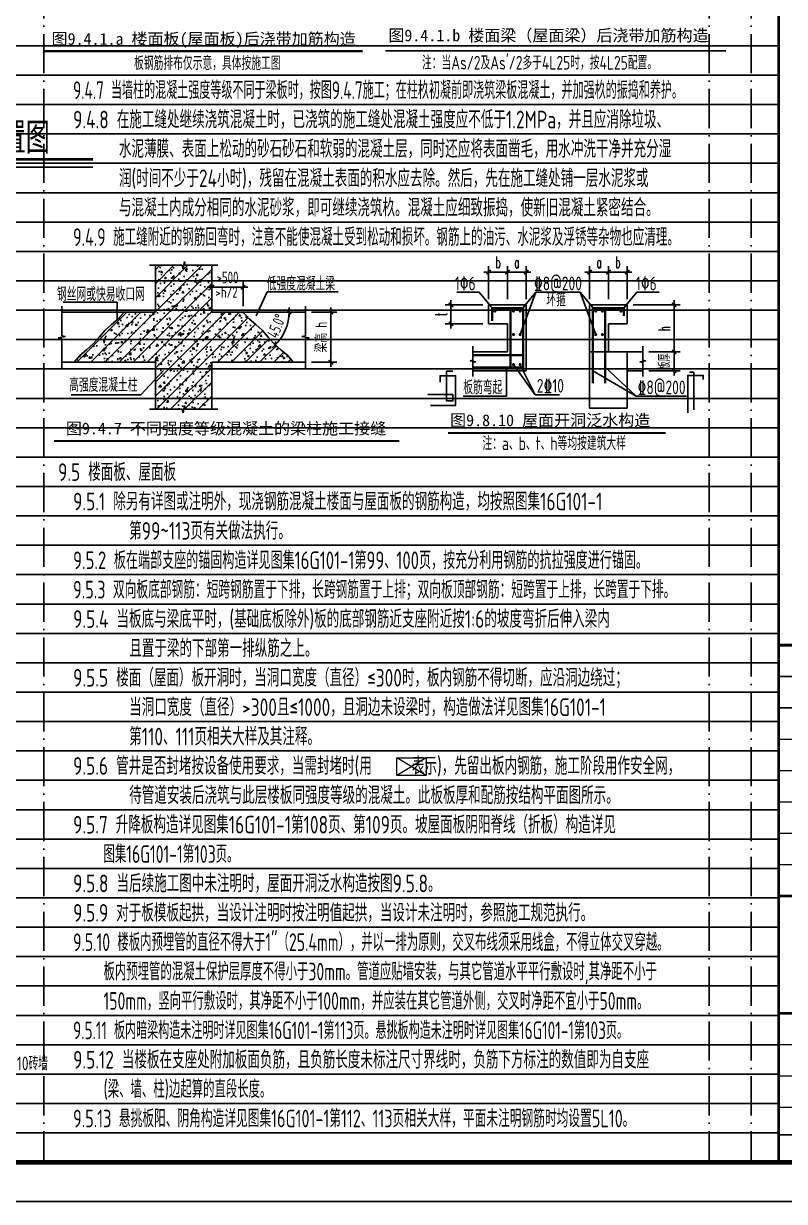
# Model space of a CAD drawing. Extents: x -1058961 to 23600, y -449123 to 2751847.
# Drawn here: x -685090 to -665654, y -12320 to 17748 of the extents above; entities that cross this region are included whole.
import ezdxf
from ezdxf.enums import TextEntityAlignment as Align

# ---------------------------------------------------------------- set-up
doc = ezdxf.new("R2010")
doc.units = 0
doc.header["$LTSCALE"] = 1000
for name, pattern in [('D1', [14, 10, -2, 0, -2]), ('D3轴线点划线', [18.5, 12, -3, 0.5, -3]), ('H3普通虚线', [4.2, 3, -1.2])]:
    doc.linetypes.add(name, pattern=pattern)
doc.layers.get('0').update_dxf_attribs({"linetype": 'CONTINUOUS'})
doc.layers.get('DEFPOINTS').update_dxf_attribs({"linetype": 'CONTINUOUS'})
for name, color, linetype in [('C-SHET-TTLB', 11, 'CONTINUOUS'), ('C-THCK', 210, 'CONTINUOUS'), ('S-DETL-AXIS', 8, 'D3轴线点划线'), ('S-DETL-DIM', 151, 'CONTINUOUS'), ('S-DETL-HATCH', 253, 'CONTINUOUS'), ('S-DETL-LINE1', 2, 'CONTINUOUS'), ('S-DETL-RBAR', 1, 'CONTINUOUS'), ('S-DETL-TEXT', 7, 'CONTINUOUS'), ('S-S说明文字', 7, 'CONTINUOUS'), ('水平筋标注', 7, 'CONTINUOUS')]:
    doc.layers.add(name, color=color, linetype=linetype)
doc.layers.add('S-1-TEXT', color=7, linetype='CONTINUOUS', lineweight=18)
doc.layers.add('图框', color=9, linetype='CONTINUOUS', lineweight=18)
doc.styles.add('HZ2', font='romans.shx', dxfattribs={"width": 0.5, "bigfont": 'hztxt.shx'})
doc.styles.add('TS', font='tssdeng.shx', dxfattribs={"width": 0.7, "bigfont": 'tssdchn.shx'})
doc.styles.add('TSSD_REIN', font='tssdeng.shx', dxfattribs={"width": 0.7, "height": 300, "bigfont": 'tssdchn.shx'})
doc.styles.add('黑体', font='simhei.ttf')
doc.dimstyles.new('DIM25', dxfattribs={"dimtxt": 300, "dimasz": 0.8, "dimexe": 150, "dimexo": 150, "dimgap": 100, "dimtad": 1, "dimdec": 0, "dimlfac": 0.25, "dimrnd": 1, "dimzin": 0, "dimdsep": 46, "dimtxsty": 'TS', "dimblk": '_DIMX', "dimcen": 0, "dimclrd": 256, "dimclre": 256, "dimclrt": 43, "dimadec": 1, "dimazin": 0, "dimtfac": 1, "dimtdec": 0, "dimtix": 1, "dimtmove": 2, "dimatfit": 3, "dimldrblk": 'ARCHTICK', "dimfxl": 0, "dimtolj": 1, "dimtzin": 1, "dimarcsym": 0})

# ---------------------------------------------------------------- blocks, each defined once
blk = doc.blocks.new('_DIMX')
blk.add_line((-150, 0), (150, 0))
at = {"const_width": 50}
blk.add_lwpolyline([(-70, -70), (70, 70)], dxfattribs=at)
blk = doc.blocks.new('*D729')
at = {"layer": 'DEFPOINTS', "color": 0}
for p in [(-680280, 11017), (-680280, 10383), (-679480, 10383)]:
    blk.add_point(p, dxfattribs=at)
at = {"layer": 'S-DETL-DIM', "lineweight": -2}
for p, q in [((-680280, 10533), (-680280, 11167)), ((-679480, 10533), (-679480, 11167)), ((-679480, 11017), (-680279, 11017))]:
    blk.add_line(p, q, dxfattribs=at)
at = {"layer": 'S-DETL-DIM', "lineweight": -2, "xscale": 0.8, "yscale": 0.8, "zscale": 0.8, "rotation": 180}
blk.add_blockref('_DIMX', (-680280, 11017), dxfattribs=at)
at = {"layer": 'S-DETL-DIM', "lineweight": -2, "xscale": 0.8, "yscale": 0.8, "zscale": 0.8}
blk.add_blockref('_DIMX', (-679480, 11017), dxfattribs=at)
at = {"layer": 'S-DETL-DIM', "color": 43, "insert": (-679880, 11267), "char_height": 300, "attachment_point": 5, "style": 'TS'}
blk.add_mtext('\\A1;>500', dxfattribs=at)
blk = doc.blocks.new('_ArchTick')
at = {"color": 0, "linetype": 'ByBlock', "const_width": 0.15}
blk.add_lwpolyline([(-0.5, -0.5), (0.5, 0.5)], dxfattribs=at)
blk = doc.blocks.new('*D730')
at = {"layer": 'DEFPOINTS', "color": 0}
for p in [(-677884, 10383), (-677884, 9103), (-677239, 9103)]:
    blk.add_point(p, dxfattribs=at)
at = {"layer": 'S-DETL-DIM', "lineweight": -2}
for p, q in [((-677734, 10383), (-677089, 10383)), ((-677239, 10383), (-677239, 9104)), ((-677734, 9103), (-677089, 9103))]:
    blk.add_line(p, q, dxfattribs=at)
at = {"layer": 'S-DETL-DIM', "lineweight": -2, "xscale": 0.8, "yscale": 0.8, "zscale": 0.8}
for p, rotation in [((-677239, 10383), 90), ((-677239, 9103), 270)]:
    blk.add_blockref('_DIMX', p, dxfattribs=dict(at, rotation=rotation))
at = {"layer": 'S-DETL-DIM', "color": 43, "insert": (-677489, 9743), "char_height": 300, "attachment_point": 5, "rotation": 90, "style": 'TS'}
blk.add_mtext('\\A1;梁高 h', dxfattribs=at)
blk = doc.blocks.new('*D731')
at = {"layer": 'DEFPOINTS', "color": 0}
for p in [(-680280, 10383), (-679480, 10383), (-677884, 10383), (-678466, 9798), (-678200, 9103)]:
    blk.add_point(p, dxfattribs=at)
at = {"layer": 'S-DETL-DIM', "lineweight": -2}
blk.add_arc((-679480, 10383), 1171, 315.0392, 359.9608, dxfattribs=at)
at = {"layer": 'S-DETL-DIM', "lineweight": -2, "xscale": 0.8, "yscale": 0.8, "zscale": 0.8}
for p, rotation in [((-678309, 10383), 89.98042243834753), ((-678652, 9556), 225.0195775616518)]:
    blk.add_blockref('_DIMX', p, dxfattribs=dict(at, rotation=rotation))
at = {"layer": 'S-DETL-DIM', "color": 43, "insert": (-678629, 10031), "char_height": 300, "attachment_point": 5, "rotation": 67.5, "style": 'TS'}
blk.add_mtext('\\A1;45.0°', dxfattribs=at)
blk = doc.blocks.new('*D714')
at = {"layer": 'DEFPOINTS', "color": 0}
for p in [(2707629, 618930), (2707149, 618091), (2707629, 618091)]:
    blk.add_point(p, dxfattribs=at)
at = {"layer": 'S-DETL-DIM', "lineweight": -2}
for p, q in [((2707149, 618241), (2707149, 619080)), ((2707150, 618930), (2707628, 618930)), ((2707629, 618241), (2707629, 619080))]:
    blk.add_line(p, q, dxfattribs=at)
at = {"layer": 'S-DETL-DIM', "lineweight": -2, "xscale": 0.8, "yscale": 0.8, "zscale": 0.8, "rotation": 180}
blk.add_blockref('_DIMX', (2707149, 618930), dxfattribs=at)
at = {"layer": 'S-DETL-DIM', "lineweight": -2, "xscale": 0.8, "yscale": 0.8, "zscale": 0.8}
blk.add_blockref('_DIMX', (2707629, 618930), dxfattribs=at)
at = {"layer": 'S-DETL-DIM', "color": 43, "insert": (2707389, 619180), "char_height": 300, "attachment_point": 5, "style": 'HZ2'}
blk.add_mtext('\\A1;a', dxfattribs=at)
blk = doc.blocks.new('*D715')
at = {"layer": 'DEFPOINTS', "color": 0}
for p in [(2710209, 618091), (2710609, 616891), (2711407, 616891)]:
    blk.add_point(p, dxfattribs=at)
at = {"layer": 'S-DETL-DIM', "lineweight": -2}
for p, q in [((2710359, 618091), (2711557, 618091)), ((2711407, 618090), (2711407, 616892)), ((2710759, 616891), (2711557, 616891))]:
    blk.add_line(p, q, dxfattribs=at)
at = {"layer": 'S-DETL-DIM', "lineweight": -2, "xscale": 0.8, "yscale": 0.8, "zscale": 0.8}
for p, rotation in [((2711407, 618091), 90), ((2711407, 616891), 270)]:
    blk.add_blockref('_DIMX', p, dxfattribs=dict(at, rotation=rotation))
at = {"layer": 'S-DETL-DIM', "color": 43, "insert": (2711157, 617491), "char_height": 300, "attachment_point": 5, "rotation": 90, "style": 'HZ2'}
blk.add_mtext('\\A1;h', dxfattribs=at)
blk = doc.blocks.new('*D716')
at = {"layer": 'DEFPOINTS', "color": 0}
for p in [(2710609, 616891), (2710609, 616411), (2711407, 616411)]:
    blk.add_point(p, dxfattribs=at)
at = {"layer": 'S-DETL-DIM', "lineweight": -2}
for p, q in [((2710759, 616891), (2711557, 616891)), ((2711407, 616890), (2711407, 616412)), ((2710759, 616411), (2711557, 616411))]:
    blk.add_line(p, q, dxfattribs=at)
at = {"layer": 'S-DETL-DIM', "lineweight": -2, "xscale": 0.8, "yscale": 0.8, "zscale": 0.8}
for p, rotation in [((2711407, 616891), 90), ((2711407, 616411), 270)]:
    blk.add_blockref('_DIMX', p, dxfattribs=dict(at, rotation=rotation))
at = {"layer": 'S-DETL-DIM', "color": 43, "insert": (2711157, 616651), "char_height": 300, "attachment_point": 5, "rotation": 90, "style": 'HZ2'}
blk.add_mtext('\\A1;板厚', dxfattribs=at)
blk = doc.blocks.new('*D717')
at = {"layer": 'DEFPOINTS', "color": 0}
for p in [(2706669, 618091), (2705707, 617611), (2706669, 617611)]:
    blk.add_point(p, dxfattribs=at)
at = {"layer": 'S-DETL-DIM', "lineweight": -2}
for p, q in [((2706519, 618091), (2705557, 618091)), ((2705707, 618090), (2705707, 617612)), ((2706519, 617611), (2705557, 617611))]:
    blk.add_line(p, q, dxfattribs=at)
at = {"layer": 'S-DETL-DIM', "lineweight": -2, "xscale": 0.8, "yscale": 0.8, "zscale": 0.8}
for p, rotation in [((2705707, 618091), 90), ((2705707, 617611), 270)]:
    blk.add_blockref('_DIMX', p, dxfattribs=dict(at, rotation=rotation))
at = {"layer": 'S-DETL-DIM', "color": 43, "insert": (2705457, 617851), "char_height": 300, "attachment_point": 5, "rotation": 90, "style": 'HZ2'}
blk.add_mtext('\\A1;t', dxfattribs=at)
blk = doc.blocks.new('*D718')
at = {"layer": 'DEFPOINTS', "color": 0}
for p in [(2706669, 618930), (2706669, 618091), (2707149, 618091)]:
    blk.add_point(p, dxfattribs=at)
at = {"layer": 'S-DETL-DIM', "lineweight": -2}
for p, q in [((2706669, 618241), (2706669, 619080)), ((2707148, 618930), (2706670, 618930)), ((2707149, 618241), (2707149, 619080))]:
    blk.add_line(p, q, dxfattribs=at)
at = {"layer": 'S-DETL-DIM', "lineweight": -2, "xscale": 0.8, "yscale": 0.8, "zscale": 0.8, "rotation": 180}
blk.add_blockref('_DIMX', (2706669, 618930), dxfattribs=at)
at = {"layer": 'S-DETL-DIM', "lineweight": -2, "xscale": 0.8, "yscale": 0.8, "zscale": 0.8}
blk.add_blockref('_DIMX', (2707149, 618930), dxfattribs=at)
at = {"layer": 'S-DETL-DIM', "color": 43, "insert": (2706909, 619180), "char_height": 300, "attachment_point": 5, "style": 'HZ2'}
blk.add_mtext('\\A1;b', dxfattribs=at)
blk = doc.blocks.new('*D719')
at = {"layer": 'DEFPOINTS', "color": 0}
for p in [(2709249, 618930), (2709249, 618091), (2709729, 618091)]:
    blk.add_point(p, dxfattribs=at)
at = {"layer": 'S-DETL-DIM', "lineweight": -2}
for p, q in [((2709249, 618241), (2709249, 619080)), ((2709728, 618930), (2709250, 618930)), ((2709729, 618241), (2709729, 619080))]:
    blk.add_line(p, q, dxfattribs=at)
at = {"layer": 'S-DETL-DIM', "lineweight": -2, "xscale": 0.8, "yscale": 0.8, "zscale": 0.8, "rotation": 180}
blk.add_blockref('_DIMX', (2709249, 618930), dxfattribs=at)
at = {"layer": 'S-DETL-DIM', "lineweight": -2, "xscale": 0.8, "yscale": 0.8, "zscale": 0.8}
blk.add_blockref('_DIMX', (2709729, 618930), dxfattribs=at)
at = {"layer": 'S-DETL-DIM', "color": 43, "insert": (2709489, 619180), "char_height": 300, "attachment_point": 5, "style": 'HZ2'}
blk.add_mtext('\\A1;a', dxfattribs=at)
blk = doc.blocks.new('*D720')
at = {"layer": 'DEFPOINTS', "color": 0}
for p in [(2710209, 618930), (2709729, 618091), (2710209, 618091)]:
    blk.add_point(p, dxfattribs=at)
at = {"layer": 'S-DETL-DIM', "lineweight": -2}
for p, q in [((2709729, 618241), (2709729, 619080)), ((2709730, 618930), (2710208, 618930)), ((2710209, 618241), (2710209, 619080))]:
    blk.add_line(p, q, dxfattribs=at)
at = {"layer": 'S-DETL-DIM', "lineweight": -2, "xscale": 0.8, "yscale": 0.8, "zscale": 0.8, "rotation": 180}
blk.add_blockref('_DIMX', (2709729, 618930), dxfattribs=at)
at = {"layer": 'S-DETL-DIM', "lineweight": -2, "xscale": 0.8, "yscale": 0.8, "zscale": 0.8}
blk.add_blockref('_DIMX', (2710209, 618930), dxfattribs=at)
at = {"layer": 'S-DETL-DIM', "color": 43, "insert": (2709969, 619180), "char_height": 300, "attachment_point": 5, "style": 'HZ2'}
blk.add_mtext('\\A1;b', dxfattribs=at)
blk = doc.blocks.new('20210804.19142487')
at = {"layer": '图框'}
for points, const_width in [([(25, 0), (25, 57400)], 70), ([(7025, 13200), (25, 13200)], 70), ([(25, 13200), (7025, 13200)], 70), ([(25, 12400), (7025, 12400)], 35), ([(25, 11600), (7025, 11600)], 35), ([(25, 10800), (7025, 10800)], 35), ([(25, 10000), (7025, 10000)], 35), ([(25, 9200), (7025, 9200)], 35), ([(25, 8400), (7025, 8400)], 35), ([(25, 7600), (7025, 7600)], 35), ([(25, 6800), (7025, 6800)], 70), ([(25, 3800), (7025, 3800)], 70), ([(25, 3000), (7025, 3000)], 35), ([(25, 2200), (7025, 2200)], 35), ([(25, 1400), (7025, 1400)], 35), ([(25, 1400), (6525, 1400)], 35), ([(25, 700), (4175, 700)], 35)]:
    blk.add_lwpolyline(points, dxfattribs=dict(at, const_width=const_width))
blk = doc.blocks.new('2014111522190556')
at = {"layer": 'S-DETL-RBAR'}
for points in [[(2706872.3, 617936.1, 1), (2706787.9, 617936.1, 1)], [(2707345.7, 617936.1, 1), (2707261.3, 617936.1, 1)], [(2707432.1, 617936.1, -1), (2707516.4, 617936.1, -1)], [(2709445.7, 617936.1, 1), (2709361.3, 617936.1, 1)], [(2709532.1, 617936.1, -1), (2709616.4, 617936.1, -1)], [(2710005.4, 617936.1, -1), (2710089.8, 617936.1, -1)], [(2707345.7, 617336.1, 1), (2707261.3, 617336.1, 1)], [(2707432.1, 617336.1, -1), (2707516.4, 617336.1, -1)], [(2709445.7, 617336.1, 1), (2709361.3, 617336.1, 1)], [(2709532.1, 617336.1, -1), (2709616.4, 617336.1, -1)], [(2707345.7, 616568.1, 1), (2707261.3, 616568.1, 1)], [(2707432.1, 616568.1, -1), (2707516.4, 616568.1, -1)]]:
    blk.add_hatch(color=1, dxfattribs=at).paths.add_polyline_path(points)
at = {"layer": 'S-DETL-AXIS', "linetype": 'H3普通虚线'}
for p, q in [((2709728.9, 616890.9), (2709248.9, 616890.9)), ((2710208.9, 616410.9), (2710208.9, 616890.9))]:
    blk.add_line(p, q, dxfattribs=at)
at = {"layer": 'S-DETL-HATCH'}
for points in [[(2706268.9, 617040.9), (2706268.9, 616678.7), (2706198.7, 616663.5), (2706339, 616638.3), (2706268.9, 616625.2), (2706268.9, 616260.9)], [(2710608.9, 617040.9), (2710608.9, 616678.7), (2710679, 616663.5), (2710538.7, 616638.3), (2710608.9, 616625.2), (2710608.9, 616260.9)]]:
    blk.add_lwpolyline(points, dxfattribs=at)
at = {"layer": 'S-DETL-LINE1'}
for p, q in [((2706668.9, 618090.9), (2706668.9, 617610.9)), ((2706668.9, 618090.9), (2707628.9, 618090.9)), ((2707628.9, 618090.9), (2707628.9, 616410.9)), ((2709248.9, 618090.9), (2709248.9, 615455.9)), ((2710208.9, 618090.9), (2709248.9, 618090.9)), ((2710208.9, 618090.9), (2710208.9, 617610.9)), ((2706668.9, 617610.9), (2707148.9, 617610.9)), ((2707148.9, 617610.9), (2707148.9, 616890.9)), ((2709728.9, 617610.9), (2709728.9, 616890.9)), ((2709728.9, 617610.9), (2710208.9, 617610.9)), ((2706268.9, 616890.9), (2707148.9, 616890.9)), ((2710608.9, 616890.9), (2709728.9, 616890.9)), ((2706268.9, 616410.9), (2707628.9, 616410.9)), ((2710608.9, 616410.9), (2710208.9, 616410.9)), ((2710208.9, 616410.9), (2710208.9, 615455.9)), ((2710208.9, 615455.9), (2709248.9, 615455.9))]:
    blk.add_line(p, q, dxfattribs=at)
at = {"layer": 'S-DETL-RBAR', "color": 1, "const_width": 60}
for points in [[(2706268.9, 616490.9), (2707548.9, 616490.9), (2707548.9, 618010.9), (2706755.5, 618010.9), (2706755.5, 617682)], [(2707548.9, 618010.9), (2707228.9, 618010.9), (2707228.9, 616490.9)], [(2709328.9, 616090.9), (2709328.9, 618010.9), (2710122.2, 618010.9), (2710122.2, 617807.2)], [(2709412.7, 618010.9), (2709648.9, 618010.9), (2709648.9, 616090.9)], [(2706268.9, 616810.9), (2707548.9, 616810.9)]]:
    blk.add_lwpolyline(points, dxfattribs=at)
at = {"layer": 'S-DETL-TEXT'}
for p, q in [((2706426.2, 618419.8), (2705853.3, 618419.8)), ((2706823, 617934.6), (2706426.2, 618419.8)), ((2707871.5, 618419.8), (2707474.2, 617335.2)), ((2707474.8, 617934.6), (2707871.5, 618419.8)), ((2707871.5, 618419.8), (2709006.2, 618419.8)), ((2709403, 617934.6), (2709006.2, 618419.8)), ((2709006.2, 618419.8), (2709403.6, 617335.2)), ((2710054.8, 617934.6), (2710451.5, 618419.8)), ((2710451.5, 618419.8), (2711024.4, 618419.8)), ((2707124.5, 615759.5), (2707124.5, 616490.9)), ((2707859.2, 615800.5), (2707301.2, 616567.7)), ((2707473.3, 616565.8), (2707859.2, 615800.5)), ((2710432.9, 615759.5), (2709328.9, 616407.6)), ((2709648.9, 616505.2), (2710432.9, 615759.5)), ((2708481.6, 615800.5), (2707859.2, 615800.5)), ((2707124.5, 615759.5), (2706018.5, 615759.5)), ((2711719.2, 615759.5), (2710432.9, 615759.5))]:
    blk.add_line(p, q, dxfattribs=at)
for points in [[(2705114.8, 615801.9), (2705754.8, 615801.9), (2705754.8, 615641.9), (2705594.8, 615641.9), (2705594.8, 616401.9), (2705754.8, 616401.9)], [(2705186.3, 615525), (2705826.3, 615525), (2705826.3, 616285), (2705429.7, 616285), (2705429.7, 616120.5)], [(2711753.8, 615334.1), (2711753.8, 616294.1), (2712150.5, 616294.1), (2712150.5, 616192.3)], [(2711795.7, 616373), (2711913.8, 616373), (2711913.8, 615413)]]:
    blk.add_lwpolyline(points, dxfattribs=at)
at = {"layer": 'S-DETL-TEXT', "const_width": 50}
blk.add_lwpolyline([(2705630.8, 614826.5), (2711188.4, 614826.5)], dxfattribs=at)
at = {"layer": 'S-DETL-TEXT', "style": 'TS', "width": 0.75}
for s, p in [('1\x826', (2705805.9, 618464.9)), ('\x848@200', (2707826.7, 618464.9)), ('1\x826', (2710430.2, 618464.9)), ('环箍', (2708141.4, 618058)), ('板筋弯起', (2706019.5, 615812.4)), ('2\x8410', (2707899.9, 615853.4)), ('\x848@200', (2710473.6, 615812.4)), ('注：a、b、t、h等均按建筑大样', (2706510.2, 614384.6))]:
    blk.add_text(s, height=350, dxfattribs=at).set_placement(p)
at = {"layer": 'S-DETL-TEXT', "style": '黑体'}
blk.add_text('图9.8.10 屋面开洞泛水构造', height=300, dxfattribs=at).set_placement((2705685, 614997.6))
at = {"layer": 'S-DETL-DIM'}
for base, p1, p2, angle, text, picture, middle in [((2706668.9, 618929.9), (2707148.9, 618090.9), (2706668.9, 618090.9), 180, 'b', '*D718', (2706908.9, 619179.9)), ((2709248.9, 618929.9), (2709728.9, 618090.9), (2709248.9, 618090.9), 180, 'a', '*D719', (2709488.9, 619179.9)), ((2705706.8, 617610.9), (2706668.9, 618090.9), (2706668.9, 617610.9), 270, 't', '*D717', (2705456.8, 617850.9)), ((2711407.3, 616890.9), (2710208.9, 618090.9), (2710608.9, 616890.9), 90, 'h', '*D715', (2711157.3, 617490.9)), ((2711407.3, 616410.9), (2710608.9, 616890.9), (2710608.9, 616410.9), 90, '板厚', '*D716', (2711157.3, 616650.9))]:
    dim = blk.add_linear_dim(base=base, p1=p1, p2=p2, angle=angle, text=text, dimstyle='DIM25', dxfattribs=at)
    dim.commit()
    dim.dimension.update_dxf_attribs({"geometry": picture, "text_midpoint": middle})
for base, p1, p2, text, picture, middle in [((2707628.9, 618929.9), (2707148.9, 618090.9), (2707628.9, 618090.9), 'a', '*D714', (2707388.9, 619179.9)), ((2710208.9, 618929.9), (2709728.9, 618090.9), (2710208.9, 618090.9), 'b', '*D720', (2709968.9, 619179.9))]:
    dim = blk.add_linear_dim(base=base, p1=p1, p2=p2, text=text, dimstyle='DIM25', dxfattribs=at)
    dim.commit()
    dim.dimension.update_dxf_attribs({"geometry": picture, "text_midpoint": middle})

msp = doc.modelspace()

# ---------------------------------------------------------------- hatches: boundary and pattern name
at = {"layer": 'S-DETL-HATCH'}
h = msp.add_hatch(dxfattribs=at)
h.set_pattern_fill('ANSI31', color=256, scale=80, style=0)
h.set_pattern_definition([(45, (-1549814.88, -182747.2), (-179.60512, 179.60512), [])])
h.paths.add_polyline_path([(-682532.29, 10389.19), (-683812.29, 9109.19), (-681732.29, 9109.19), (-681732.29, 7909.19), (-681049.4, 7909.19), (-681029.07, 7815.63), (-680995.51, 8002.76), (-680977.97, 7909.19), (-680292.29, 7909.19), (-680292.29, 9109.19), (-678212.29, 9109.19), (-679492.29, 10389.19), (-680292.29, 10389.19), (-680292.29, 11589.19), (-680977.97, 11589.19), (-680995.51, 11682.76), (-681029.07, 11495.63), (-681049.4, 11589.19), (-681732.29, 11589.19), (-681732.29, 10389.19)])
h = msp.add_hatch(dxfattribs=at)
h.set_pattern_fill('AR-CONC', color=256, scale=2.5, style=0)
h.set_pattern_definition([(50, (-2321096.35, -108326.14), (455.46167, -39.84771), [47.625, -523.875]), (355, (-2321096.35, -108326.14), (-88.10706, 477.64161), [38.1, -419.1]), (100.451, (-2321058.4, -108329.46), (367.35625, 437.79172), [40.475, -445.225]), (46.1842, (-2321096.35, -108199.14), (677.6976, -105.10582), [71.4375, -785.8125]), (96.6356, (-2321039.9, -108207.9), (593.51059, 618.5639), [60.7125, -667.8375]), (351.184, (-2321096.35, -108199.14), (593.5115, 618.5628), [57.15, -628.65]), (21, (-2321032.85, -108230.9), (379.0372, -255.6638), [47.625, -523.875]), (326, (-2321032.85, -108230.9), (154.50507, 460.46992), [38.1, -419.1]), (71.4514, (-2321001.26, -108252.2), (533.54123, 204.80714), [40.475, -445.225]), (37.5, (-2321096.35, -108326.14), (7.721508, 211.387597), [0, -414.02, 0, -425.45, 0, -420.6875]), (7.5, (-2321096.35, -108326.14), (167.049156, 250.451437), [0, -242.57, 0, -404.495, 0, -160.3375]), (327.5, (-2321237.95, -108326.14), (338.976488, -14.32186), [0, -158.75, 0, -495.3, 0, -657.225]), (317.5, (-2321301.45, -108326.14), (370.322953, 63.56623), [0, -206.375, 0, -328.93, 0, -466.725])])
h.paths.add_polyline_path([(-682519.52, 10383.47), (-683799.52, 9103.47), (-681719.52, 9103.47), (-681719.52, 7903.47), (-681036.63, 7903.47), (-681016.3, 7809.91), (-680982.74, 7997.04), (-680965.21, 7903.47), (-680279.52, 7903.47), (-680279.52, 9103.47), (-678199.52, 9103.47), (-679479.52, 10383.47), (-680279.52, 10383.47), (-680279.52, 11583.47), (-680965.21, 11583.47), (-680982.74, 11677.04), (-681016.3, 11489.91), (-681036.63, 11583.47), (-681719.52, 11583.47), (-681719.52, 10383.47)])

# ---------------------------------------------------------------- linework, layer by layer
at = {"layer": 'C-SHET-TTLB'}
msp.add_lwpolyline([(-657802.31, 47080.13), (-657802.31, -12319.87), (-741902.31, -12319.87), (-741902.31, 47080.13)], close=True, dxfattribs=at)
at = {"layer": 'C-SHET-TTLB', "const_width": 120}
msp.add_lwpolyline([(-740062.31, 46080.13), (-658802.31, 46080.13), (-658802.31, -11319.87), (-740062.31, -11319.87)], close=True, dxfattribs=at)
at = {"layer": 'DEFPOINTS', "color": 252, "linetype": 'D1', "ltscale": 0.1}
for p, q in [((-684574.31, 42680.13), (-684574.31, -11319.87)), ((-667574.31, 42680.13), (-667574.31, -11319.87)), ((-666502.31, 42680.13), (-666502.31, -11319.87))]:
    msp.add_line(p, q, dxfattribs=at)
at = {"layer": 'DEFPOINTS', "color": 252}
for p, q in [((-740062.31, 17180.13), (-665802.31, 17180.13)), ((-740062.31, 16430.13), (-665802.31, 16430.13)), ((-740062.31, 15680.13), (-665802.31, 15680.13)), ((-740062.31, 14930.13), (-665802.31, 14930.13)), ((-740062.31, 14180.13), (-665802.31, 14180.13)), ((-740062.31, 13430.13), (-665802.31, 13430.13)), ((-740062.31, 12680.13), (-665802.31, 12680.13)), ((-740062.31, 11930.13), (-665802.31, 11930.13)), ((-740062.31, 11180.13), (-665802.31, 11180.13)), ((-740062.31, 10430.13), (-665802.31, 10430.13)), ((-740062.31, 9680.13), (-665802.31, 9680.13)), ((-740062.31, 8930.13), (-665802.31, 8930.13)), ((-740062.31, 8180.13), (-665802.31, 8180.13)), ((-740062.31, 7430.13), (-665802.31, 7430.13)), ((-740062.31, 6680.13), (-665802.31, 6680.13)), ((-740062.31, 5930.13), (-665802.31, 5930.13)), ((-740062.31, 5180.13), (-665802.31, 5180.13)), ((-740062.31, 4430.13), (-665802.31, 4430.13)), ((-740062.31, 3680.13), (-665802.31, 3680.13)), ((-740062.31, 2930.13), (-665802.31, 2930.13)), ((-740062.31, 2180.13), (-665802.31, 2180.13)), ((-740062.31, 1430.13), (-665802.31, 1430.13)), ((-740062.31, 680.13), (-665802.31, 680.13)), ((-740062.31, -69.87), (-665802.31, -69.87)), ((-740062.31, -819.87), (-665802.31, -819.87)), ((-740062.31, -1569.87), (-665802.31, -1569.87)), ((-740062.31, -2319.87), (-665802.31, -2319.87)), ((-740062.31, -3069.87), (-665802.31, -3069.87)), ((-740062.31, -3819.87), (-665802.31, -3819.87)), ((-740062.31, -4569.87), (-665802.31, -4569.87)), ((-740062.31, -5319.87), (-665802.31, -5319.87)), ((-740062.31, -6069.87), (-665802.31, -6069.87)), ((-740062.31, -6819.87), (-665802.31, -6819.87)), ((-740062.31, -7569.87), (-665802.31, -7569.87)), ((-740062.31, -8319.87), (-665802.31, -8319.87)), ((-740062.31, -9069.87), (-665802.31, -9069.87)), ((-740062.31, -9819.87), (-665802.31, -9819.87)), ((-740062.31, -10569.87), (-665802.31, -10569.87))]:
    msp.add_line(p, q, dxfattribs=at)
at = {"layer": 'S-1-TEXT'}
for p, q in [((-674806.54, -992.1), (-675556.54, -1444.74)), ((-674806.54, -1444.74), (-675556.54, -992.1))]:
    msp.add_line(p, q, dxfattribs=at)
msp.add_lwpolyline([(-675556.54, -1444.74), (-675556.54, -992.1), (-674806.54, -992.1), (-674806.54, -1444.74)], close=True, dxfattribs=at)
at = {"layer": 'S-DETL-DIM'}
for p, q in [((-681869.52, 11583.47), (-681036.63, 11583.47)), ((-681036.63, 11583.47), (-681016.3, 11489.91)), ((-681016.3, 11489.91), (-680982.74, 11677.04)), ((-680982.74, 11677.04), (-680965.21, 11583.47)), ((-680965.21, 11583.47), (-680129.52, 11583.47)), ((-684114.78, 10533.47), (-684114.78, 9780.58)), ((-677884.26, 10533.47), (-677884.26, 9780.58)), ((-684021.21, 9760.26), (-684208.35, 9726.69)), ((-684208.35, 9726.69), (-684114.78, 9709.16)), ((-684114.78, 9780.58), (-684021.21, 9760.26)), ((-684114.78, 9709.16), (-684114.78, 8953.47)), ((-677884.26, 9780.58), (-677977.83, 9760.26)), ((-677977.83, 9760.26), (-677790.69, 9726.69)), ((-677790.69, 9726.69), (-677884.26, 9709.16)), ((-677884.26, 9709.16), (-677884.26, 8953.47)), ((-681869.52, 7903.47), (-681036.63, 7903.47)), ((-681036.63, 7903.47), (-681016.3, 7809.91)), ((-681016.3, 7809.91), (-680982.74, 7997.04)), ((-680982.74, 7997.04), (-680965.21, 7903.47)), ((-680965.21, 7903.47), (-680129.52, 7903.47))]:
    msp.add_line(p, q, dxfattribs=at)
at = {"layer": 'S-DETL-LINE1'}
for p, q in [((-681719.52, 11583.47), (-681719.52, 10383.47)), ((-680279.52, 11583.47), (-680279.52, 10383.47)), ((-684114.78, 10383.47), (-681719.52, 10383.47)), ((-680279.52, 10383.47), (-677884.26, 10383.47)), ((-684114.78, 9103.47), (-681719.52, 9103.47)), ((-681719.52, 9103.47), (-681719.52, 7903.47)), ((-680279.52, 9103.47), (-677884.26, 9103.47)), ((-680279.52, 9103.47), (-680279.52, 7903.47))]:
    msp.add_line(p, q, dxfattribs=at)
for points in [[(-683799.52, 9103.47), (-683656.3, 9273.95), (-683479.51, 9423.48), (-683293.98, 9585.55), (-683159.51, 9743.49), (-683007.04, 9918.39), (-682839.52, 10063.47), (-682672.39, 10211.94), (-682519.52, 10383.47)], [(-678199.52, 9103.47), (-678342.75, 9273.95), (-678519.53, 9423.48), (-678705.06, 9585.55), (-678839.53, 9743.49), (-678992, 9918.39), (-679159.52, 10063.47), (-679326.65, 10211.94), (-679479.52, 10383.47)]]:
    msp.add_lwpolyline(points, dxfattribs=at)
at = {"layer": 'S-DETL-TEXT'}
for p, q in [((-679147.91, 10286.3), (-678869.92, 10897.78)), ((-678869.92, 10897.78), (-677052.49, 10897.78)), ((-684080.89, 10631.92), (-682700.77, 10631.92)), ((-682700.77, 10631.92), (-682698.65, 10188.61)), ((-682090.22, 8266.71), (-681515.94, 8890.02)), ((-683874.55, 8266.71), (-682090.22, 8266.71))]:
    msp.add_line(p, q, dxfattribs=at)
for points, const_width in [([(-684547.68, 17042.41), (-676425.21, 17042.41)], 60), ([(-684311.39, 7091.52), (-675495.29, 7091.52)], 50)]:
    msp.add_lwpolyline(points, dxfattribs=dict(at, const_width=const_width))
at = {"layer": 'S-DETL-TEXT', "color": 0, "const_width": 40}
msp.add_lwpolyline([(-675845.92, 17054.79), (-667147.99, 17054.79)], dxfattribs=at)
at = {"layer": 'S-S说明文字'}
msp.add_line((-689567.19, 14085.77), (-683316.84, 14085.77), dxfattribs=at)
msp.add_line((-689567.19, 14085.77), (-683316.84, 14085.77), dxfattribs=at)
at = {"layer": 'S-S说明文字', "const_width": 75, "elevation": 0}
msp.add_lwpolyline([(-689567.19, 14281.66), (-683316.84, 14281.66)], dxfattribs=at)
msp.add_lwpolyline([(-689567.19, 14281.66), (-683316.84, 14281.66)], dxfattribs=at)

# ---------------------------------------------------------------- block references
at = {"layer": 'C-THCK'}
msp.add_blockref('2014111522190556', (-3379879.26, -607526.5), dxfattribs=at)
at = {"layer": '水平筋标注'}
msp.add_blockref('20210804.19142487', (-665827.46, -11319.87), dxfattribs=at)

# ---------------------------------------------------------------- texts
at = {"layer": 'S-1-TEXT', "style": 'TS'}
for s, width, p in [('9.4.7 当墙柱的混凝土强度等级不同于梁板时，按图9.4.7施工；在柱杦初凝前即浇筑梁板混凝土，并加强杦的振捣和养护。', 0.66, (-683825.26, 15822.56)), ('9.4.8 在施工缝处继续浇筑混凝土时，已浇筑的施工缝处混凝土强度应不低于1.2MPa，并且应消除垃圾、', 0.75, (-683825.26, 15072.56)), ('  水泥薄膜、表面上松动的砂石砂石和软弱的混凝土层，同时还应将表面凿毛，用水冲洗干净并充分湿', 0.75, (-683063.65, 14322.56)), ('  润(时间不少于24小时)，残留在混凝土表面的积水应去除。然后，先在施工缝处铺一层水泥浆或', 0.75, (-683063.65, 13572.56)), ('  与混凝土内成分相同的水泥砂浆，即可继续浇筑杦。混凝土应细致振捣，使新旧混凝土紧密结合。', 0.75, (-683063.65, 12822.56)), ('9.4.9 施工缝附近的钢筋回弯时，注意不能使混凝土受到松动和损坏。钢筋上的油污、水泥浆及浮锈等杂物也应清理。', 0.69, (-683825.26, 12072.56)), ('9.5 楼面板、屋面板', 0.75, (-684209.5, 6072.56)), ('9.5.1 除另有详图或注明外，现浇钢筋混凝土楼面与屋面板的钢筋构造，均按照图集16G101-1', 0.75, (-683825.26, 5322.56)), ('       第99~113页有关做法执行。', 0.75, (-683825.26, 4572.56)), ('9.5.2 板在端部支座的锚固构造详见图集16G101-1第99、100页，按充分利用钢筋的抗拉强度进行锚固。', 0.72, (-683825.26, 3822.56)), ('9.5.3 双向板底部钢筋：短跨钢筋置于下排，长跨钢筋置于上排；双向板顶部钢筋：短跨置于上排，长跨置于下排。', 0.7, (-683825.26, 3072.56)), ('9.5.4 当板底与梁底平时，(基础底板除外)板的底部钢筋近支座附近按1:6的坡度弯折后伸入梁内', 0.75, (-683825.26, 2322.56)), ('       且置于梁的下部第一排纵筋之上。', 0.75, (-683825.26, 1572.56)), ('9.5.5 楼面（屋面）板开洞时，当洞口宽度（直径）≤300时，板内钢筋不得切断，应沿洞边绕过；', 0.75, (-683825.26, 822.56)), ('       当洞口宽度（直径）>300且≤1000，且洞边未设梁时，构造做法详见图集16G101-1', 0.75, (-683825.26, 72.56)), ('       第110、111页相关大样及其注释。', 0.75, (-683825.26, -677.44)), ('9.5.6 管井是否封堵按设备使用要求，当需封堵时(用     表示)，先留出板内钢筋，施工阶段用作安全网，', 0.75, (-683825.26, -1427.44)), ('       待管道安装后浇筑与此层楼板同强度等级的混凝土。此板板厚和配筋按结构平面图所示。', 0.75, (-683825.26, -2177.44)), ('9.5.7 升降板构造详见图集16G101-1第108页、第109页。坡屋面板阴阳脊线（折板）构造详见', 0.75, (-683825.26, -2927.44)), ('图集16G101-1第103页。', 0.68, (-683047.71, -3677.44)), ('9.5.8 当后续施工图中未注明时，屋面开洞泛水构造按图9.5.8。', 0.75, (-683825.26, -4427.44)), ('9.5.9 对于板模板起拱，当设计注明时按注明值起拱，当设计未注明时，参照施工规范执行。 ', 0.75, (-683825.26, -5177.44)), ('9.5.10 楼板内预埋管的直径不得大于1"（25.4mm），并以一排为原则，交叉布线须采用线盒，不得立体交叉穿越。', 0.68, (-683825.26, -5927.44)), ('板内预埋管的混凝土保护层厚度不得小于30mm。管道应贴墙安装，与其它管道水平平行敷设时,其净距不小于', 0.68, (-683047.71, -6677.44)), ('150mm，竖向平行敷设时，其净距不小于100mm，并应装在其它管道外侧，交叉时净距不宜小于50mm。', 0.68, (-683047.71, -7427.44)), ('9.5.11 板内暗梁构造未注明时详见图集16G101-1第113页。悬挑板构造未注明时详见图集16G101-1第103页。', 0.66, (-683825.26, -8177.44)), ('9.5.12 当楼板在支座处附加板面负筋，且负筋长度未标注尺寸界线时，负筋下方标注的数值即为自支座', 0.75, (-683825.26, -8927.44)), ('(梁、墙、柱)边起算的直段长度。', 0.68, (-683047.71, -9677.44)), ('9.5.13 悬挑板阳、阴角构造详见图集16G101-1第112、113页相关大样，平面未注明钢筋时均设置5L10。', 0.7, (-683825.26, -10427.44))]:
    msp.add_text(s, height=450, dxfattribs=dict(at, width=width)).set_placement(p)
at = {"layer": 'S-DETL-DIM', "style": 'TS', "width": 0.75}
msp.add_text('>h/2', height=280, dxfattribs=at).set_placement((-680186.97, 10747.06))
at = {"layer": 'S-DETL-TEXT', "style": '黑体'}
msp.add_text('图9.4.1.a 楼面板(屋面板)后浇带加筋构造', height=300, dxfattribs=at).set_placement((-680489.28, 17338.64), align=Align.MIDDLE)
msp.add_text('图9.4.1.b 楼面梁（屋面梁）后浇带加筋构造', height=300, dxfattribs=at).set_placement((-675772.01, 17296.3))
at = {"layer": 'S-DETL-TEXT', "style": 'TS', "width": 0.75}
for s, p in [('板钢筋排布仅示意，具体按施工图', (-682266.12, 16561.61)), ("注：当As/2及As'/2多于4L25时，按4L25配置。", (-674912.7, 16573.99)), ('低强度混凝土梁', (-678878.69, 10932.84)), ('钢丝网或快易收口网', (-684237.16, 10666.98)), ('高强度混凝土柱', (-683925.01, 8347.6)), ('护壁砖墙按200厚MU10砖墙 ', (-687729.67, -8971.2))]:
    msp.add_text(s, height=350, dxfattribs=at).set_placement(p)
at = {"layer": 'S-DETL-TEXT', "style": '黑体'}
msp.add_text('图9.4.7 不同强度等级混凝土的梁柱施工接缝', height=300, dxfattribs=at).set_placement((-679917.73, 7262.69), align=Align.CENTER)
at = {"layer": 'S-S说明文字', "color": 7, "style": 'TSSD_REIN', "width": 0.8}
msp.add_text('基础平面布置图', height=800, dxfattribs=at).set_placement((-688679.9, 14428.9))
msp.add_text('基础平面布置图', height=800, dxfattribs=at).set_placement((-688679.9, 14428.9))

# ---------------------------------------------------------------- dimensions: what is measured, and where the dimension line sits
at = {"layer": 'S-DETL-DIM'}
dim = msp.add_linear_dim(base=(-680279.52, 11016.72), p1=(-679479.52, 10383.47), p2=(-680279.52, 10383.47), text='>500', dimstyle='DIM25', dxfattribs=at)
dim.commit()
dim.dimension.update_dxf_attribs({"geometry": '*D729', "text_midpoint": (-679879.52, 11266.72)})
dim = msp.add_angular_dim_2l(base=(-678465.72, 9798.15), line1=((-679479.52, 10383.47), (-678199.52, 9103.47)), line2=((-680279.52, 10383.47), (-677884.26, 10383.47)), dimstyle='DIM25', dxfattribs=at)
dim.commit()
dim.dimension.update_dxf_attribs({"geometry": '*D731', "text_midpoint": (-678628.96, 10031.16)})
dim = msp.add_linear_dim(base=(-677239.12, 9103.47), p1=(-677884.26, 10383.47), p2=(-677884.26, 9103.47), angle=90, text='梁高 h', dimstyle='DIM25', dxfattribs=at)
dim.commit()
dim.dimension.update_dxf_attribs({"geometry": '*D730', "text_midpoint": (-677489.12, 9743.47)})

doc.saveas('drawing.dxf')
